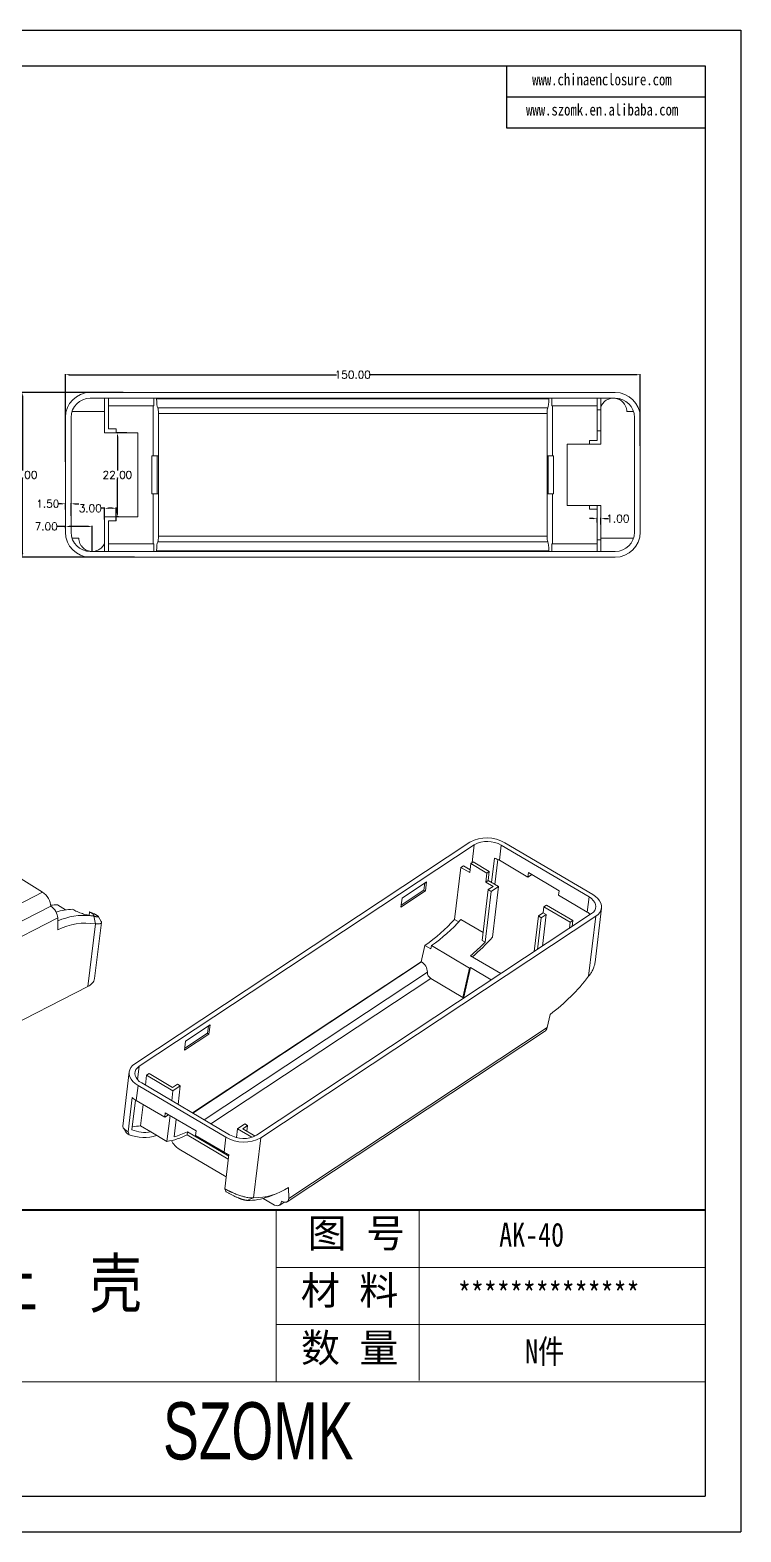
# Model space of a CAD drawing. Header units: inches. Extents: x 3440 to 5010, y 1126 to 1518.
# Drawn here: x 4216.8 to 4402.3, y 1125.7 to 1517.6 of the extents above; entities that cross this region are included whole.
import ezdxf

# ---------------------------------------------------------------- set-up
doc = ezdxf.new("R2010")
doc.units = ezdxf.units.IN
doc.header["$LTSCALE"] = 15
doc.layers.add('文字', color=81, linetype='Continuous')
doc.layers.add('粗实线', color=7, linetype='Continuous', lineweight=30)
doc.layers.add('细实线', color=3, linetype='Continuous', lineweight=9)
doc.styles.get("Standard").update_dxf_attribs({"font": 'txt', "bigfont": 'gbcbig.shx'})
doc.styles.add('宋体', font='', dxfattribs={"width": 0.8, "height": 3.5})
doc.styles.add('长仿宋', font='', dxfattribs={"width": 0.7, "height": 4})
doc.styles.get('宋体').set_extended_font_data('SimSun')
doc.styles.get('长仿宋').set_extended_font_data('SimSun')
doc.dimstyles.new('2.5', dxfattribs={"dimtxt": 2, "dimasz": 1, "dimexe": 0.18, "dimexo": 0.0625, "dimgap": 0.09, "dimtad": 0, "dimtih": 1, "dimtoh": 1, "dimzin": 0, "dimdsep": 46, "dimtxsty": 'Standard', "dimcen": 1, "dimadec": 0, "dimazin": 2, "dimtfac": 1, "dimtofl": 0, "dimtmove": 0, "dimatfit": 3, "dimfxl": 0, "dimtolj": 1, "dimtzin": 0, "dimarcsym": 0})

# ---------------------------------------------------------------- blocks, each defined once
blk = doc.blocks.new('*D420')
at = {"color": 0, "lineweight": -2, "transparency": 16777216}
for p, q in [((4226.03, 1404.9), (4226.03, 1427.81)), ((4227.03, 1427.63), (4296.77, 1427.63)), ((4375.03, 1427.63), (4305.29, 1427.63)), ((4376.03, 1409.06), (4376.03, 1427.81))]:
    blk.add_line(p, q, dxfattribs=at)
at = {"color": 0, "transparency": 16777216}
for points in [[(4227.03, 1427.8), (4227.03, 1427.46), (4226.03, 1427.63)], [(4375.03, 1427.8), (4375.03, 1427.46), (4376.03, 1427.63)]]:
    blk.add_solid(points, dxfattribs=at)
at = {"layer": 'Defpoints', "color": 0, "transparency": 16777216}
for p in [(4376.03, 1427.63), (4376.03, 1409), (4226.03, 1404.83)]:
    blk.add_point(p, dxfattribs=at)
at = {"color": 0, "transparency": 16777216, "insert": (4301.03, 1427.63), "char_height": 2, "attachment_point": 5}
blk.add_mtext('\\A1;150.00', dxfattribs=at)
blk = doc.blocks.new('*D421')
at = {"color": 0, "lineweight": -2, "transparency": 16777216}
for p, q in [((4241.07, 1423), (4214.7, 1423)), ((4214.88, 1422), (4214.88, 1402.59)), ((4214.88, 1381), (4214.88, 1400.41)), ((4244.03, 1380), (4214.7, 1380))]:
    blk.add_line(p, q, dxfattribs=at)
at = {"color": 0, "transparency": 16777216}
for points in [[(4214.71, 1422), (4215.04, 1422), (4214.88, 1423)], [(4214.71, 1381), (4215.04, 1381), (4214.88, 1380)]]:
    blk.add_solid(points, dxfattribs=at)
at = {"layer": 'Defpoints', "color": 0, "transparency": 16777216}
for p in [(4241.13, 1423), (4214.88, 1380), (4244.09, 1380)]:
    blk.add_point(p, dxfattribs=at)
at = {"color": 0, "transparency": 16777216, "insert": (4214.88, 1401.5), "char_height": 2, "attachment_point": 5}
blk.add_mtext('\\A1;43.00', dxfattribs=at)
blk = doc.blocks.new('*D422')
at = {"color": 0, "lineweight": -2, "transparency": 16777216}
for p, q in [((4225.03, 1393.95), (4224.03, 1393.95)), ((4226.03, 1392.43), (4226.03, 1394.13)), ((4227.53, 1390.77), (4227.53, 1394.13)), ((4228.53, 1393.95), (4229.53, 1393.95))]:
    blk.add_line(p, q, dxfattribs=at)
at = {"color": 0, "transparency": 16777216}
for points in [[(4225.03, 1394.11), (4225.03, 1393.78), (4226.03, 1393.95)], [(4228.53, 1394.11), (4228.53, 1393.78), (4227.53, 1393.95)]]:
    blk.add_solid(points, dxfattribs=at)
at = {"layer": 'Defpoints', "color": 0, "transparency": 16777216}
for p in [(4226.03, 1393.95), (4226.03, 1392.36), (4227.53, 1390.71)]:
    blk.add_point(p, dxfattribs=at)
at = {"color": 0, "transparency": 16777216, "insert": (4221.44, 1393.95), "char_height": 2, "attachment_point": 5}
blk.add_mtext('\\A1;1.50', dxfattribs=at)
blk = doc.blocks.new('*D423')
at = {"color": 0, "lineweight": -2, "transparency": 16777216}
for p, q in [((4226.03, 1388.04), (4223.78, 1388.04)), ((4226.03, 1387.55), (4226.03, 1388.22)), ((4232.03, 1388.04), (4227.03, 1388.04)), ((4233.03, 1381.57), (4233.03, 1388.22))]:
    blk.add_line(p, q, dxfattribs=at)
at = {"color": 0, "transparency": 16777216}
for points in [[(4227.03, 1388.21), (4227.03, 1387.88), (4226.03, 1388.04)], [(4232.03, 1388.21), (4232.03, 1387.88), (4233.03, 1388.04)]]:
    blk.add_solid(points, dxfattribs=at)
at = {"layer": 'Defpoints', "color": 0, "transparency": 16777216}
for p in [(4226.03, 1388.04), (4226.03, 1387.49), (4233.03, 1381.5)]:
    blk.add_point(p, dxfattribs=at)
at = {"color": 0, "transparency": 16777216, "insert": (4221.03, 1388.04), "char_height": 2, "attachment_point": 5}
blk.add_mtext('\\A1;7.00', dxfattribs=at)
blk = doc.blocks.new('*D424')
at = {"color": 0, "lineweight": -2, "transparency": 16777216}
for p, q in [((4242.03, 1412.5), (4239.44, 1412.5)), ((4239.62, 1411.5), (4239.62, 1402.59)), ((4239.62, 1391.5), (4239.62, 1400.41)), ((4239.9, 1390.5), (4239.44, 1390.5))]:
    blk.add_line(p, q, dxfattribs=at)
at = {"color": 0, "transparency": 16777216}
for points in [[(4239.46, 1411.5), (4239.79, 1411.5), (4239.62, 1412.5)], [(4239.46, 1391.5), (4239.79, 1391.5), (4239.62, 1390.5)]]:
    blk.add_solid(points, dxfattribs=at)
at = {"layer": 'Defpoints', "color": 0, "transparency": 16777216}
for p in [(4239.62, 1412.5), (4242.1, 1412.5), (4239.96, 1390.5)]:
    blk.add_point(p, dxfattribs=at)
at = {"color": 0, "transparency": 16777216, "insert": (4239.62, 1401.5), "char_height": 2, "attachment_point": 5}
blk.add_mtext('\\A1;22.00', dxfattribs=at)
blk = doc.blocks.new('*D425')
at = {"color": 0, "lineweight": -2, "transparency": 16777216}
for p, q in [((4236.28, 1392.78), (4235.28, 1392.78)), ((4236.28, 1389.89), (4236.28, 1392.96)), ((4238.28, 1392.78), (4237.28, 1392.78)), ((4239.28, 1389.57), (4239.28, 1392.96))]:
    blk.add_line(p, q, dxfattribs=at)
at = {"color": 0, "transparency": 16777216}
for points in [[(4237.28, 1392.95), (4237.28, 1392.61), (4236.28, 1392.78)], [(4238.28, 1392.95), (4238.28, 1392.61), (4239.28, 1392.78)]]:
    blk.add_solid(points, dxfattribs=at)
at = {"layer": 'Defpoints', "color": 0, "transparency": 16777216}
for p in [(4236.28, 1392.78), (4236.28, 1389.83), (4239.28, 1389.5)]:
    blk.add_point(p, dxfattribs=at)
at = {"color": 0, "transparency": 16777216, "insert": (4232.52, 1392.78), "char_height": 2, "attachment_point": 5}
blk.add_mtext('\\A1;3.00', dxfattribs=at)
blk = doc.blocks.new('*D426')
at = {"color": 0, "lineweight": -2, "transparency": 16777216}
for p, q in [((4363.78, 1390.08), (4362.78, 1390.08)), ((4364.78, 1389.07), (4364.78, 1390.26)), ((4365.78, 1388.55), (4365.78, 1390.26)), ((4366.78, 1390.08), (4367.78, 1390.08))]:
    blk.add_line(p, q, dxfattribs=at)
at = {"color": 0, "transparency": 16777216}
for points in [[(4363.78, 1390.25), (4363.78, 1389.92), (4364.78, 1390.08)], [(4366.78, 1390.25), (4366.78, 1389.92), (4365.78, 1390.08)]]:
    blk.add_solid(points, dxfattribs=at)
at = {"layer": 'Defpoints', "color": 0, "transparency": 16777216}
for p in [(4364.78, 1389), (4365.78, 1390.08), (4365.78, 1388.49)]:
    blk.add_point(p, dxfattribs=at)
at = {"color": 0, "transparency": 16777216, "insert": (4370.2, 1390.08), "char_height": 2, "attachment_point": 5}
blk.add_mtext('\\A1;1.00', dxfattribs=at)

msp = doc.modelspace()

# ---------------------------------------------------------------- linework, layer by layer
for p, q in [((3848.055, 1517.567), (4402.328, 1517.567)), ((4402.328, 1517.567), (4402.328, 1125.657)), ((3862.397, 1508.236), (4392.997, 1508.236)), ((4341.157, 1508.236), (4341.157, 1492.036)), ((4392.997, 1508.236), (4392.997, 1134.988)), ((4341.157, 1500.136), (4392.997, 1500.136)), ((4341.157, 1492.036), (4392.997, 1492.036)), ((3862.397, 1134.988), (4392.997, 1134.988)), ((3848.055, 1125.657), (4402.328, 1125.657))]:
    msp.add_line(p, q)
at = {"color": 7, "linetype": 'Continuous', "lineweight": 15}
for p, q in [((4232.53, 1423.004), (4369.53, 1423.004)), ((4232.53, 1421.504), (4369.53, 1421.504)), ((4236.28, 1412.504), (4236.28, 1421.504)), ((4237.28, 1413.504), (4237.28, 1421.504)), ((4248.913, 1419.504), (4237.28, 1419.504)), ((4248.913, 1406.504), (4248.913, 1419.504)), ((4249.07, 1419.504), (4248.913, 1419.504)), ((4249.07, 1421.504), (4249.07, 1419.504)), ((4249.845, 1421.504), (4249.845, 1421.377)), ((4249.845, 1421.377), (4352.215, 1421.377)), ((4351.922, 1418.956), (4250.138, 1418.956)), ((4352.215, 1421.504), (4352.215, 1421.377)), ((4352.989, 1421.504), (4352.989, 1419.504)), ((4352.989, 1419.504), (4353.146, 1419.504)), ((4353.146, 1406.504), (4353.146, 1419.504)), ((4353.146, 1419.504), (4364.78, 1419.504)), ((4364.78, 1418.504), (4364.78, 1421.504)), ((4365.78, 1418.504), (4365.78, 1421.504)), ((4226.03, 1386.504), (4226.03, 1416.504)), ((4227.53, 1386.504), (4227.53, 1416.504)), ((4227.76, 1418.004), (4236.28, 1418.004)), ((4250.314, 1417.504), (4250.314, 1406.504)), ((4250.314, 1417.504), (4351.746, 1417.504)), ((4351.746, 1417.504), (4351.746, 1406.504)), ((4365.78, 1418.504), (4364.78, 1418.504)), ((4364.78, 1418.504), (4364.78, 1413.004)), ((4365.78, 1413.004), (4365.78, 1418.504)), ((4374.53, 1416.504), (4374.53, 1386.504)), ((4376.03, 1416.504), (4376.03, 1386.504)), ((4239.28, 1412.504), (4236.28, 1412.504)), ((4239.28, 1413.504), (4237.28, 1413.504)), ((4239.28, 1412.504), (4239.28, 1413.504)), ((4239.28, 1412.504), (4244.913, 1412.504)), ((4244.913, 1412.504), (4244.913, 1390.504)), ((4364.78, 1413.004), (4365.78, 1413.004)), ((4364.78, 1410.504), (4364.78, 1413.004)), ((4365.78, 1409.504), (4365.78, 1413.004)), ((4357.017, 1409.504), (4357.017, 1393.504)), ((4362.78, 1409.504), (4357.017, 1409.504)), ((4362.78, 1410.504), (4362.78, 1409.504)), ((4364.78, 1410.504), (4362.78, 1410.504)), ((4365.78, 1409.504), (4362.78, 1409.504)), ((4248.609, 1406.504), (4248.913, 1406.504)), ((4248.609, 1406.504), (4248.609, 1396.504)), ((4250.314, 1406.504), (4248.913, 1406.504)), ((4250.017, 1396.504), (4250.017, 1406.504)), ((4250.314, 1396.504), (4250.314, 1406.504)), ((4351.746, 1406.504), (4353.146, 1406.504)), ((4351.746, 1396.504), (4351.746, 1406.504)), ((4352.042, 1396.504), (4352.042, 1406.504)), ((4353.146, 1406.504), (4353.451, 1406.504)), ((4353.451, 1406.504), (4353.451, 1396.504)), ((4248.913, 1396.504), (4248.609, 1396.504)), ((4248.913, 1383.504), (4248.913, 1396.504)), ((4248.913, 1396.504), (4250.314, 1396.504)), ((4250.314, 1396.504), (4250.314, 1385.504)), ((4351.746, 1396.504), (4351.746, 1385.504)), ((4353.146, 1396.504), (4351.746, 1396.504)), ((4353.146, 1383.504), (4353.146, 1396.504)), ((4353.451, 1396.504), (4353.146, 1396.504)), ((4357.017, 1393.504), (4362.78, 1393.504)), ((4362.78, 1393.504), (4362.78, 1392.504)), ((4364.78, 1393.504), (4362.78, 1393.504)), ((4362.78, 1392.504), (4364.78, 1392.504)), ((4365.78, 1393.504), (4364.78, 1393.504)), ((4364.78, 1393.504), (4364.78, 1384.504)), ((4365.78, 1384.504), (4365.78, 1393.504)), ((4236.28, 1381.504), (4236.28, 1390.504)), ((4236.28, 1390.504), (4239.28, 1390.504)), ((4237.28, 1381.504), (4237.28, 1389.504)), ((4239.28, 1389.504), (4237.28, 1389.504)), ((4239.28, 1390.504), (4239.28, 1389.504)), ((4244.913, 1390.504), (4239.28, 1390.504)), ((4248.913, 1383.504), (4237.28, 1383.504)), ((4249.07, 1383.504), (4248.913, 1383.504)), ((4249.07, 1383.504), (4249.07, 1381.504)), ((4250.138, 1384.052), (4351.922, 1384.052)), ((4351.746, 1385.504), (4250.314, 1385.504)), ((4352.989, 1383.504), (4352.989, 1381.504)), ((4352.989, 1383.504), (4353.146, 1383.504)), ((4353.146, 1383.504), (4364.78, 1383.504)), ((4364.78, 1384.504), (4365.78, 1384.504)), ((4364.78, 1381.504), (4364.78, 1384.504)), ((4374.299, 1385.004), (4365.78, 1385.004)), ((4365.78, 1381.504), (4365.78, 1384.504)), ((4369.53, 1381.504), (4232.53, 1381.504)), ((4369.53, 1380.004), (4232.53, 1380.004)), ((4249.845, 1381.631), (4249.845, 1381.504)), ((4352.215, 1381.631), (4249.845, 1381.631)), ((4352.215, 1381.631), (4352.215, 1381.504)), ((4196.981, 1306.96), (4220.047, 1292.582)), ((4244.167, 1247.85), (4331.6, 1305.667)), ((4340.714, 1305.486), (4363.636, 1291.99)), ((4245.313, 1247.175), (4332.746, 1304.992)), ((4337.229, 1295.147), (4337.991, 1301.495)), ((4338.082, 1294.645), (4338.863, 1301.143)), ((4339.285, 1300.917), (4339.757, 1304.853)), ((4339.757, 1304.853), (4362.679, 1291.357)), ((4327.615, 1285.507), (4329.242, 1299.052)), ((4329.242, 1299.052), (4329.88, 1299.474)), ((4331.534, 1297.702), (4329.242, 1299.052)), ((4331.623, 1298.448), (4329.88, 1299.474)), ((4331.818, 1300.064), (4331.534, 1297.702)), ((4332.456, 1300.486), (4331.818, 1300.064)), ((4331.818, 1300.064), (4336.02, 1297.589)), ((4336.658, 1298.011), (4332.456, 1300.486)), ((4336.02, 1297.589), (4335.736, 1295.228)), ((4336.02, 1297.589), (4336.658, 1298.011)), ((4336.658, 1298.011), (4336.374, 1295.65)), ((4346.734, 1296.531), (4339.285, 1300.917)), ((4346.876, 1297.712), (4346.734, 1296.531)), ((4354.898, 1292.988), (4346.876, 1297.712)), ((4347.699, 1297.227), (4347.691, 1297.164)), ((4320.271, 1295.294), (4313.89, 1291.074)), ((4319.606, 1293.158), (4319.827, 1295)), ((4319.988, 1292.933), (4320.271, 1295.294)), ((4335.736, 1295.228), (4336.374, 1295.65)), ((4337.646, 1294.103), (4335.736, 1295.228)), ((4337.646, 1294.103), (4336.37, 1293.259)), ((4339.049, 1294.076), (4336.374, 1295.65)), ((4339.049, 1294.076), (4337.134, 1292.81)), ((4337.461, 1280.856), (4339.049, 1294.076)), ((4346.734, 1296.531), (4347.691, 1297.164)), ((4148.732, 1256.051), (4220.047, 1292.582)), ((4313.606, 1288.712), (4319.988, 1292.933)), ((4313.89, 1291.074), (4313.606, 1288.712)), ((4313.668, 1289.231), (4319.606, 1293.158)), ((4319.606, 1293.158), (4319.988, 1292.933)), ((4334.775, 1279.979), (4336.37, 1293.259)), ((4335.539, 1279.529), (4337.134, 1292.81)), ((4336.37, 1293.259), (4337.134, 1292.81)), ((4354.898, 1292.988), (4354.756, 1291.807)), ((4362.206, 1287.421), (4354.756, 1291.807)), ((4362.679, 1291.357), (4362.206, 1287.421)), ((4150.27, 1252.074), (4222.228, 1288.934)), ((4224.045, 1285.894), (4151.552, 1248.76)), ((4226.063, 1287.966), (4223.952, 1289.282)), ((4224.069, 1282.816), (4224.045, 1285.894)), ((4232.221, 1286.543), (4232.337, 1287.492)), ((4233.472, 1286.316), (4233.899, 1284.313)), ((4235.378, 1284.931), (4234.697, 1286.203)), ((4363.308, 1286.997), (4275.874, 1229.18)), ((4364.454, 1286.322), (4277.021, 1228.505)), ((4328.702, 1284.867), (4327.615, 1285.507)), ((4348.336, 1277.097), (4349.453, 1286.399)), ((4349.225, 1277.685), (4350.217, 1285.949)), ((4350.73, 1287.243), (4349.453, 1286.399)), ((4349.453, 1286.399), (4350.217, 1285.949)), ((4350.217, 1285.949), (4351.494, 1286.793)), ((4350.501, 1278.529), (4351.494, 1286.793)), ((4350.919, 1288.817), (4350.73, 1287.243)), ((4351.494, 1286.793), (4350.73, 1287.243)), ((4351.557, 1289.239), (4350.919, 1288.817)), ((4350.919, 1288.817), (4357.795, 1284.768)), ((4358.433, 1285.19), (4351.557, 1289.239)), ((4362.574, 1270.67), (4364.454, 1286.322)), ((4364.244, 1274.341), (4365.941, 1288.472)), ((4231.889, 1267.978), (4233.899, 1284.313)), ((4233.655, 1270.105), (4235.449, 1284.683)), ((4335.024, 1282.053), (4329.245, 1285.456)), ((4357.795, 1284.768), (4357.61, 1283.23)), ((4357.795, 1284.768), (4358.433, 1285.19)), ((4358.433, 1285.19), (4358.249, 1283.652)), ((4319.87, 1278.695), (4318.907, 1274.466)), ((4319.87, 1278.695), (4321.398, 1277.795)), ((4321.398, 1277.795), (4321.593, 1278.651)), ((4331.526, 1272.802), (4321.593, 1278.651)), ((4335.539, 1279.529), (4334.775, 1279.979)), ((4259.221, 1234.997), (4318.907, 1274.466)), ((4318.907, 1274.466), (4319.004, 1274.408)), ((4331.733, 1276.03), (4339.662, 1271.361)), ((4321.381, 1270.107), (4329.785, 1265.158)), ((4329.785, 1265.158), (4331.526, 1272.802)), ((4329.97, 1265.247), (4331.721, 1272.937)), ((4331.721, 1272.937), (4337.182, 1269.721)), ((4137.946, 1219.855), (4231.889, 1267.978)), ((4329.97, 1265.247), (4329.785, 1265.158)), ((4330.048, 1265.004), (4329.785, 1265.158)), ((4330.206, 1265.108), (4329.97, 1265.247)), ((4352.558, 1260.715), (4351.778, 1257.29)), ((4257.125, 1251.363), (4263.507, 1255.584)), ((4257.188, 1251.882), (4263.125, 1255.809)), ((4263.791, 1257.945), (4257.409, 1253.725)), ((4263.125, 1255.809), (4263.347, 1257.651)), ((4263.125, 1255.809), (4263.507, 1255.584)), ((4263.507, 1255.584), (4263.791, 1257.945)), ((4283.928, 1211.813), (4351.096, 1256.229)), ((4284.309, 1212.674), (4351.778, 1257.29)), ((4257.409, 1253.725), (4257.125, 1251.363)), ((4242.679, 1245.701), (4240.983, 1231.572)), ((4268.863, 1229.319), (4245.942, 1242.816)), ((4247.233, 1244.822), (4246.923, 1242.238)), ((4247.871, 1245.244), (4247.233, 1244.822)), ((4254.11, 1240.773), (4247.233, 1244.822)), ((4253.984, 1241.645), (4247.871, 1245.244)), ((4255.26, 1242.489), (4253.984, 1241.645)), ((4256.024, 1242.039), (4255.26, 1242.489)), ((4243.478, 1238.996), (4242.401, 1230.032)), ((4244.985, 1242.182), (4244.512, 1238.247)), ((4267.906, 1228.686), (4244.985, 1242.182)), ((4253.799, 1238.189), (4254.11, 1240.773)), ((4256.024, 1242.039), (4254.11, 1240.773)), ((4255.446, 1237.22), (4256.024, 1242.039)), ((4244.316, 1238.367), (4243.386, 1230.623)), ((4251.961, 1233.861), (4244.512, 1238.247)), ((4246.316, 1237.185), (4245.646, 1231.603)), ((4252.103, 1235.041), (4251.961, 1233.861)), ((4252.103, 1235.041), (4260.126, 1230.318)), ((4252.926, 1234.557), (4252.919, 1234.494)), ((4241.104, 1231.171), (4241.809, 1229.966)), ((4248.32, 1230.028), (4245.646, 1231.603)), ((4252.919, 1234.494), (4251.961, 1233.861)), ((4252.522, 1227.554), (4253.334, 1234.316)), ((4254.43, 1228.759), (4254.981, 1233.347)), ((4270.645, 1228.599), (4270.919, 1230.876)), ((4270.919, 1230.876), (4272.833, 1232.142)), ((4274.713, 1228.642), (4270.919, 1230.876)), ((4273.597, 1231.692), (4272.321, 1230.848)), ((4275.514, 1228.968), (4272.321, 1230.848)), ((4272.833, 1232.142), (4273.597, 1231.692)), ((4273.418, 1230.202), (4273.597, 1231.692)), ((4242.401, 1230.032), (4242.655, 1229.315)), ((4252.522, 1227.554), (4248.32, 1230.028)), ((4257.803, 1229.289), (4257.899, 1230.084)), ((4268.549, 1222.962), (4257.803, 1229.289)), ((4257.899, 1230.084), (4268.644, 1223.757)), ((4260.126, 1230.318), (4259.984, 1229.137)), ((4267.433, 1224.751), (4259.984, 1229.137)), ((4267.433, 1224.751), (4267.906, 1228.686)), ((4277.021, 1228.505), (4275.141, 1212.853)), ((4255.686, 1225.578), (4267.993, 1218.331)), ((4267.615, 1215.186), (4268.691, 1224.15)), ((4267.869, 1214.469), (4267.615, 1215.186)), ((4284.288, 1215.57), (4284.309, 1212.674)), ((4273.386, 1212.189), (4275.141, 1212.853)), ((4277.605, 1212.671), (4280.135, 1211.182)), ((4279.72, 1213.404), (4281.204, 1214.016)), ((4281.955, 1210.962), (4283.091, 1211.713))]:
    msp.add_line(p, q, dxfattribs=at)
at = {"color": 8, "linetype": 'Continuous', "lineweight": 15}
for p, q in [((4332.746, 1304.992), (4332.183, 1300.305)), ((4259.318, 1234.94), (4319.004, 1274.408)), ((4320.49, 1271.72), (4262.254, 1233.211)), ((4264.016, 1232.173), (4321.381, 1270.107)), ((4244.889, 1243.645), (4245.313, 1247.175))]:
    msp.add_line(p, q, dxfattribs=at)
at = {"color": 7, "linetype": 'Continuous', "lineweight": 15, "flags": 128}
for points in [[(4372.53, 1418.004), (4372.756, 1418.004), (4372.981, 1418.004), (4373.205, 1418.004), (4373.427, 1418.004), (4373.647, 1418.004), (4373.866, 1418.004), (4374.084, 1418.004), (4374.299, 1418.004)], [(4229.53, 1385.004), (4229.303, 1385.004), (4229.078, 1385.004), (4228.855, 1385.004), (4228.633, 1385.004), (4228.412, 1385.004), (4228.193, 1385.004), (4227.976, 1385.004), (4227.76, 1385.004)], [(4363.308, 1286.997), (4363.804, 1287.398), (4364.169, 1287.854), (4364.391, 1288.354), (4364.465, 1288.88), (4364.388, 1289.417), (4364.161, 1289.949), (4363.793, 1290.46), (4363.293, 1290.934), (4362.679, 1291.357)], [(4364.454, 1286.322), (4365.042, 1286.787), (4365.493, 1287.313), (4365.796, 1287.886), (4365.944, 1288.493), (4365.933, 1289.118), (4365.763, 1289.747), (4365.438, 1290.363), (4364.967, 1290.952), (4364.362, 1291.498), (4363.636, 1291.99)], [(4244.167, 1247.85), (4243.579, 1247.385), (4243.128, 1246.859), (4242.825, 1246.286), (4242.677, 1245.679), (4242.688, 1245.054), (4242.858, 1244.425), (4243.182, 1243.809), (4243.653, 1243.22), (4244.259, 1242.674), (4244.985, 1242.182)], [(4245.313, 1247.175), (4244.817, 1246.774), (4244.452, 1246.318), (4244.229, 1245.819), (4244.155, 1245.292), (4244.233, 1244.755), (4244.459, 1244.223), (4244.828, 1243.712), (4245.327, 1243.238), (4245.942, 1242.816)]]:
    msp.add_lwpolyline(points, dxfattribs=at)
at = {"color": 7, "linetype": 'Continuous', "lineweight": 15}
for centre, radius, start, end in [((4232.53, 1416.504), 6.5, 90, 180), ((4369.53, 1416.504), 6.5, 0, 90), ((4232.53, 1416.504), 5, 90, 180), ((4369.53, 1416.504), 5, 0, 90), ((4232.53, 1386.504), 6.5, 180, 270), ((4232.53, 1386.504), 5, 180, 270), ((4369.53, 1386.504), 5, 270, 0), ((4369.53, 1386.504), 6.5, 270, 0), ((4335.997, 1297.53), 9.249, 59.33672, 118.38746), ((4336.129, 1298.735), 7.113, 59.32844, 118.39574), ((4335.945, 1295.178), 6.641, 59.80793, 72.05045), ((4223.896, 1275.122), 14.16, 89.77207, 96.82229), ((4228.641, 1270.849), 17.309, 92.3884, 106.92324), ((4230.94, 1269.27), 17.274, 84.22616, 113.50271), ((4228.972, 1278.166), 9.914, 59.4913, 70.15892), ((4231.082, 1275.144), 11.424, 77.9234, 81.96962), ((4293.919, 1316.008), 45.45, 304.81821, 317.84956), ((4359.775, 1283.228), 4.847, 47.75012, 59.89495), ((4231.31, 1268.291), 16.23, 80.8195, 116.49499), ((4295.936, 1315.206), 44.661, 305.06323, 318.22964), ((4302.065, 1312.119), 46.718, 309.42287, 315.76712), ((4298.911, 1314.932), 51.452, 310.37046, 318.52502), ((4230.785, 1270.692), 2.93, 292.14886, 348.44162), ((4312.847, 1300.099), 33.076, 304.38269, 304.79355), ((4321.234, 1302.248), 52.021, 307.02401, 322.62569), ((4247.749, 1243.806), 6.433, 228.39433, 239.78467), ((4246.877, 1238.812), 8.902, 246.91078, 279.33024), ((4244.157, 1242.098), 10.6, 266.40933, 278.07248), ((4246.517, 1239.456), 10.851, 249.15347, 287.87656), ((4249.849, 1244.592), 17.247, 278.91521, 297.46194), ((4249.586, 1246.643), 18.528, 285.15221, 296.6546), ((4272.623, 1236.642), 9.249, 239.33672, 298.38746), ((4272.492, 1235.437), 7.113, 239.32844, 298.39574), ((4271.657, 1231.977), 8.37, 239.6962, 249.25061), ((4275.283, 1229.13), 16.277, 269.49936, 303.58663), ((4274.122, 1222.204), 10.041, 265.79692, 270.01666), ((4273.694, 1227.329), 15.173, 271.62704, 293.40061)]:
    msp.add_arc(centre, radius, start, end, dxfattribs=at)
for centre, major_axis, ratio, start_param, end_param in [((4250.235, 1421.377), (0, 2.5), 0.15625, 1.5707963, 2.8889124), ((4250.079, 1417.504), (0, 1.5), 0.15625, 4.712389, 6.0305051), ((4351.98, 1417.504), (0, 1.5), 0.15625, 0.2526803, 1.5707963), ((4351.824, 1421.377), (0, 2.5), 0.15625, 3.3942729, 4.712389), ((4250.235, 1381.631), (0, 2.5), 0.15625, 0.2526803, 1.5707963), ((4250.079, 1385.504), (0, 1.5), 0.15625, 3.3942729, 4.712389), ((4351.98, 1385.504), (0, 1.5), 0.15625, 1.5707963, 2.8889124), ((4351.824, 1381.631), (0, 2.5), 0.15625, 4.712389, 6.0305051), ((4220.065, 1290.282), (-1.679, 2.504), 0.5445099, 3.8321855, 5.4029818), ((4222.243, 1287.018), (-1.399, 2.087), 0.5445099, 3.8321855, 5.4029818), ((4318.519, 1272.276), (-1.044, 2.287), 0.7308385, 4.1576232, 5.4757392), ((4321.672, 1271.387), (-0.627, 1.372), 0.7308385, 1.0160305, 2.3341466), ((4349.868, 1258.414), (-1.044, 2.287), 0.7308385, 3.2559363, 3.9049429), ((4255.67, 1227.741), (-1.91, 2.328), 0.5445958, 1.1375456, 2.1637446), ((4280.119, 1213.345), (-1.91, 2.328), 0.5445958, 2.1637446, 3.7345409), ((4282.399, 1213.799), (-1.591, 1.94), 0.5445958, 2.1637446, 3.7345409)]:
    msp.add_ellipse(centre, major_axis=major_axis, ratio=ratio, start_param=start_param, end_param=end_param, dxfattribs=at)
for points, knots in [([(4365.78, 1419.303), (4365.848, 1419.475), (4365.93, 1419.639), (4366.117, 1419.953), (4366.223, 1420.103), (4366.453, 1420.38), (4366.577, 1420.507), (4366.841, 1420.741), (4366.983, 1420.849), (4367.274, 1421.037), (4367.425, 1421.119), (4367.734, 1421.26), (4367.894, 1421.319), (4368.377, 1421.459), (4368.702, 1421.504), (4369.03, 1421.504)], [0, 0, 0, 0, 0.125, 0.125, 0.25, 0.25, 0.375, 0.375, 0.5, 0.5, 0.625, 0.625, 0.75, 0.75, 1, 1, 1, 1]), ([(4369.03, 1421.504), (4369.249, 1421.504), (4369.466, 1421.483), (4369.889, 1421.404), (4370.097, 1421.345), (4370.706, 1421.107), (4371.077, 1420.878), (4371.573, 1420.419), (4371.726, 1420.248), (4371.997, 1419.874), (4372.118, 1419.669), (4372.317, 1419.229), (4372.395, 1418.998), (4372.502, 1418.511), (4372.53, 1418.258), (4372.53, 1418.004)], [0, 0, 0, 0, 0.125, 0.125, 0.25, 0.25, 0.5, 0.5, 0.625, 0.625, 0.75, 0.75, 0.875, 0.875, 1, 1, 1, 1]), ([(4233.03, 1381.504), (4232.81, 1381.504), (4232.593, 1381.525), (4232.17, 1381.604), (4231.963, 1381.664), (4231.353, 1381.901), (4230.982, 1382.13), (4230.487, 1382.589), (4230.334, 1382.76), (4230.062, 1383.134), (4229.942, 1383.339), (4229.742, 1383.779), (4229.665, 1384.01), (4229.558, 1384.497), (4229.53, 1384.75), (4229.53, 1385.004)], [0, 0, 0, 0, 0.125, 0.125, 0.25, 0.25, 0.5, 0.5, 0.625, 0.625, 0.75, 0.75, 0.875, 0.875, 1, 1, 1, 1]), ([(4236.28, 1383.705), (4236.211, 1383.533), (4236.13, 1383.369), (4235.943, 1383.056), (4235.836, 1382.905), (4235.606, 1382.628), (4235.482, 1382.501), (4235.218, 1382.267), (4235.077, 1382.16), (4234.785, 1381.971), (4234.635, 1381.889), (4234.326, 1381.748), (4234.166, 1381.689), (4233.682, 1381.549), (4233.357, 1381.504), (4233.03, 1381.504)], [0, 0, 0, 0, 0.125, 0.125, 0.25, 0.25, 0.375, 0.375, 0.5, 0.5, 0.625, 0.625, 0.75, 0.75, 1, 1, 1, 1]), ([(4227.92, 1288.143), (4228.096, 1288.034), (4228.285, 1287.927), (4228.687, 1287.717), (4228.903, 1287.614), (4229.34, 1287.421), (4229.563, 1287.33), (4230.016, 1287.157), (4230.241, 1287.077), (4230.682, 1286.932), (4230.901, 1286.865), (4231.317, 1286.747), (4231.515, 1286.695), (4231.891, 1286.604), (4232.069, 1286.565), (4232.394, 1286.501), (4232.543, 1286.476), (4232.678, 1286.457)], [0, 0, 0, 0, 0.125, 0.125, 0.25, 0.25, 0.375, 0.375, 0.5, 0.5, 0.625, 0.625, 0.75, 0.75, 0.875, 0.875, 1, 1, 1, 1]), ([(4232.678, 1286.457), (4232.817, 1286.437), (4232.939, 1286.424), (4233.149, 1286.413), (4233.237, 1286.414), (4233.377, 1286.431), (4233.428, 1286.446), (4233.491, 1286.493), (4233.503, 1286.524), (4233.486, 1286.604), (4233.456, 1286.653), (4233.353, 1286.769), (4233.278, 1286.837), (4233.083, 1286.993), (4232.965, 1287.079), (4232.684, 1287.272), (4232.519, 1287.379), (4232.337, 1287.492)], [0, 0, 0, 0, 0.125, 0.125, 0.25, 0.25, 0.375, 0.375, 0.5, 0.5, 0.625, 0.625, 0.75, 0.75, 0.875, 0.875, 1, 1, 1, 1]), ([(4233.472, 1286.316), (4233.524, 1286.305), (4233.627, 1286.283), (4233.77, 1286.253), (4233.904, 1286.227), (4234.027, 1286.203), (4234.14, 1286.183), (4234.242, 1286.166), (4234.335, 1286.153), (4234.417, 1286.142), (4234.489, 1286.136), (4234.551, 1286.132), (4234.603, 1286.133), (4234.644, 1286.136), (4234.7, 1286.149), (4234.721, 1286.188), (4234.642, 1286.272), (4234.528, 1286.361), (4234.429, 1286.431), (4234.309, 1286.512), (4234.17, 1286.603), (4234.06, 1286.673), (4234.006, 1286.708)], [0, 0, 0, 0, 0.0394543, 0.0785906, 0.1174633, 0.156128, 0.1946412, 0.2330599, 0.2714419, 0.3098447, 0.348326, 0.3869432, 0.4257528, 0.4648108, 0.5041719, 0.6314366, 0.7537065, 0.8054136, 0.8556209, 0.9045941, 0.9526194, 1, 1, 1, 1]), ([(4235.375, 1284.932), (4235.38, 1284.925), (4235.41, 1284.88), (4235.438, 1284.807), (4235.457, 1284.711), (4235.44, 1284.621), (4235.378, 1284.531), (4235.239, 1284.439), (4234.949, 1284.351), (4234.508, 1284.302), (4234.08, 1284.31), (4233.899, 1284.313)], [0, 0, 0, 0, 0.0149788, 0.0906737, 0.1709477, 0.255822, 0.3495669, 0.4735392, 0.6277283, 0.842266, 1, 1, 1, 1]), ([(4362.574, 1270.67), (4362.704, 1270.826), (4363.012, 1271.198), (4363.461, 1271.897), (4363.815, 1272.638), (4364.045, 1273.321), (4364.167, 1273.839), (4364.229, 1274.174), (4364.244, 1274.337), (4364.244, 1274.341)], [0, 0, 0, 0, 0.1442342, 0.3436059, 0.5980823, 0.7441488, 0.8769345, 0.9964426, 1, 1, 1, 1]), ([(4240.984, 1231.572), (4240.983, 1231.561), (4240.972, 1231.489), (4241.004, 1231.344), (4241.12, 1231.132), (4241.348, 1230.859), (4241.73, 1230.505), (4242.183, 1230.186), (4242.401, 1230.032)], [0, 0, 0, 0, 0.0300271, 0.2055457, 0.3653189, 0.5094975, 0.7637711, 1, 1, 1, 1]), ([(4242.655, 1229.315), (4242.508, 1229.409), (4242.207, 1229.603), (4241.951, 1229.804), (4241.82, 1229.923), (4241.813, 1229.961), (4241.812, 1229.962)], [0, 0, 0, 0, 0.3217619, 0.6609182, 0.9910597, 1, 1, 1, 1]), ([(4267.615, 1215.186), (4267.68, 1215.152), (4267.811, 1215.083), (4268.012, 1214.98), (4268.218, 1214.876), (4268.429, 1214.771), (4268.644, 1214.667), (4268.863, 1214.562), (4269.087, 1214.457), (4269.315, 1214.353), (4269.546, 1214.249), (4270.03, 1214.038), (4270.812, 1213.716), (4271.767, 1213.381), (4272.747, 1213.095), (4273.52, 1212.933), (4274.148, 1212.853), (4274.553, 1212.829), (4274.877, 1212.83), (4275.059, 1212.846), (4275.141, 1212.853)], [0, 0, 0, 0, 0.0238989, 0.0481719, 0.0728293, 0.0978808, 0.123336, 0.1492036, 0.1754922, 0.2022099, 0.2293645, 0.2569632, 0.3727301, 0.5073474, 0.6078999, 0.7534005, 0.8291783, 0.895537, 0.952477, 1, 1, 1, 1]), ([(4273.386, 1212.189), (4273.336, 1212.193), (4273.237, 1212.202), (4273.08, 1212.224), (4272.917, 1212.252), (4272.749, 1212.287), (4272.574, 1212.328), (4272.394, 1212.377), (4272.208, 1212.432), (4272.015, 1212.493), (4271.817, 1212.561), (4271.613, 1212.635), (4271.403, 1212.716), (4271.187, 1212.803), (4270.8, 1212.965), (4270.234, 1213.221), (4269.61, 1213.531), (4269.134, 1213.778), (4268.81, 1213.95), (4268.491, 1214.123), (4268.177, 1214.296), (4267.971, 1214.412), (4267.869, 1214.469)], [0, 0, 0, 0, 0.0394543, 0.0785906, 0.1174633, 0.156128, 0.1946412, 0.2330599, 0.2714419, 0.3098447, 0.348326, 0.3869432, 0.4257528, 0.4648108, 0.5041719, 0.6314366, 0.7537065, 0.8054136, 0.8556209, 0.9045941, 0.9526194, 1, 1, 1, 1])]:
    msp.add_open_spline(points, degree=3, knots=knots, dxfattribs=at)
at = {"layer": '粗实线', "color": 7, "lineweight": 40}
msp.add_line((4392.997, 1209.637), (4169.048, 1209.637), dxfattribs=at)
at = {"layer": '细实线', "color": 7}
for p, q in [((4281.022, 1209.637), (4281.022, 1164.848)), ((4318.347, 1209.637), (4318.347, 1165.162)), ((4392.997, 1194.708), (4281.022, 1194.708)), ((4392.997, 1179.778), (4281.022, 1179.778)), ((4392.997, 1164.848), (4057.074, 1164.848))]:
    msp.add_line(p, q, dxfattribs=at)

# ---------------------------------------------------------------- texts
at = {"layer": '文字', "color": 0, "attachment_point": 1, "style": '宋体'}
for s, insert, char_height, width in [('www.chinaenclosure.com', (4347.835, 1506.184), 3.04128, 53.43237), ('www.szomk.en.alibaba.com', (4346.246, 1498.308), 3.04128, 53.43237), ('{\\H1.111x;AK-40}', (4339.237, 1206.345), 5.59872, 64.72749), ('上  壳', (4205.29, 1196.749), 12.4416, 159.06138), ('{\\H1.111x;**************}', (4328.467, 1190.808), 5.59872, 64.72749), ('{\\H1.111x;N件}', (4346.009, 1175.878), 5.59872, 64.72749)]:
    msp.add_mtext(s, dxfattribs=dict(at, insert=insert, char_height=char_height, width=width))
at = {"layer": '粗实线', "insert": (4251.526, 1159.502), "char_height": 14.92992, "width": 167.42428, "attachment_point": 1, "style": '长仿宋'}
msp.add_mtext('{\\fSTXinwei|b0|i0|c134|p2;SZOMK}', dxfattribs=at)
at = {"layer": '细实线', "color": 7, "char_height": 7.46496, "attachment_point": 1}
for s, insert, width in [('{\\fSimSun|b0|i0|c134|p54;图 号}', (4289.231, 1207.371), 37.3248), ('{\\fSimSun|b0|i0|c134|p54;材 料   }', (4287.461, 1192.441), 37.3248), ('{\\fSimSun|b0|i0|c134|p54;数 量}', (4287.498, 1177.438), 33.72763)]:
    msp.add_mtext(s, dxfattribs=dict(at, insert=insert, width=width))

# ---------------------------------------------------------------- dimensions: what is measured, and where the dimension line sits
for base, p1, p2, picture, middle in [((4376.03, 1427.629), (4226.03, 1404.833), (4376.03, 1409.002), '*D420', (4301.03, 1427.629)), ((4226.03, 1393.945), (4227.53, 1390.712), (4226.03, 1392.364), '*D422', (4221.44, 1393.945)), ((4236.28, 1392.781), (4239.28, 1389.504), (4236.28, 1389.825), '*D425', (4232.523, 1392.781)), ((4365.78, 1390.084), (4364.78, 1389.004), (4365.78, 1388.486), '*D426', (4370.203, 1390.084))]:
    dim = msp.add_linear_dim(base=base, p1=p1, p2=p2, dimstyle='2.5')
    dim.commit()
    dim.dimension.update_dxf_attribs({"geometry": picture, "text_midpoint": middle})
for base, p1, p2, picture, middle in [((4214.876, 1380.004), (4241.132, 1423.004), (4244.089, 1380.004), '*D421', (4214.876, 1401.504)), ((4239.622, 1412.504), (4239.964, 1390.504), (4242.097, 1412.504), '*D424', (4239.622, 1401.504))]:
    dim = msp.add_linear_dim(base=base, p1=p1, p2=p2, angle=90, dimstyle='2.5')
    dim.commit()
    dim.dimension.update_dxf_attribs({"geometry": picture, "text_midpoint": middle})
dim = msp.add_linear_dim(base=(4226.03, 1388.044), p1=(4233.031, 1381.504), p2=(4226.03, 1387.488), dimstyle='2.5')
dim.commit()
dim.dimension.update_dxf_attribs({"geometry": '*D423', "text_midpoint": (4221.026, 1388.044), "dimtype": 160})

doc.saveas('drawing.dxf')
